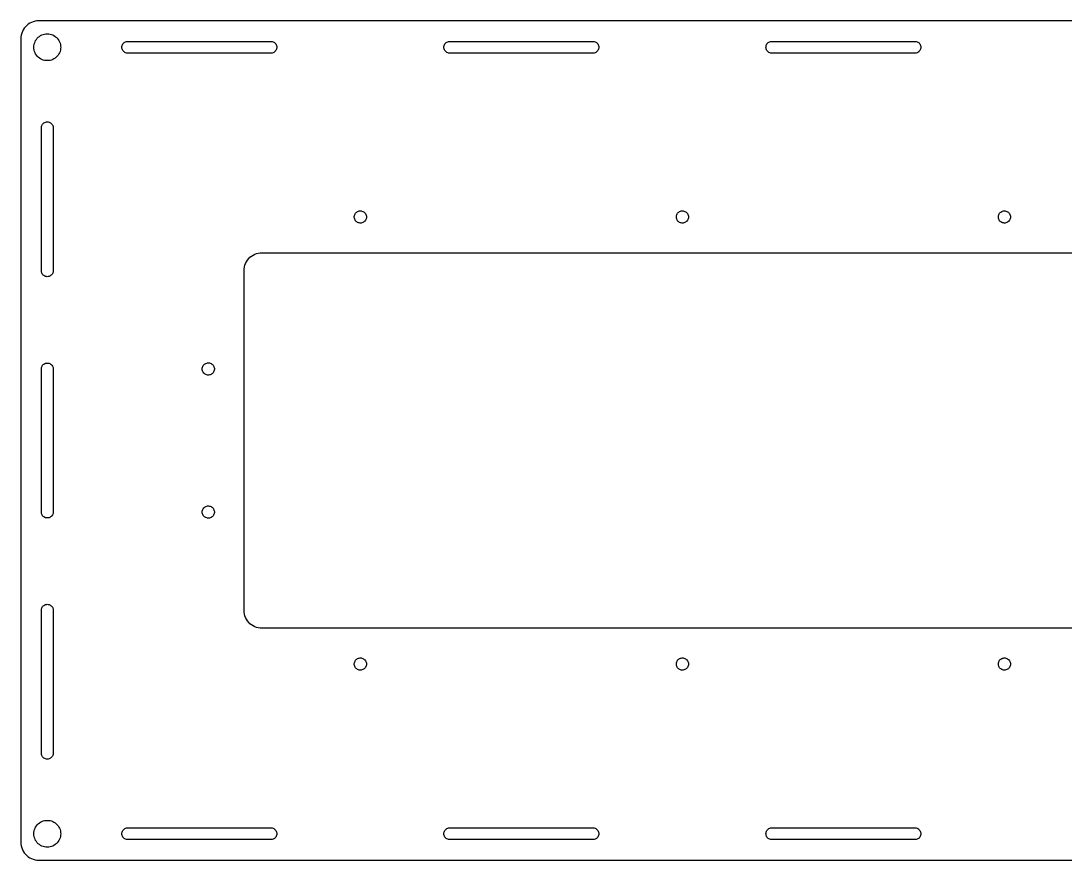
# Model space of a CAD drawing. Header units: metres. Extents: x -320 to 320, y -117 to 117.
# Drawn here: x -319.9 to -28, y -117.3 to 117.3 of the extents above; entities that cross this region are included whole.
import ezdxf

# ---------------------------------------------------------------- set-up
doc = ezdxf.new("R2010")
doc.units = ezdxf.units.M

msp = doc.modelspace()

# ---------------------------------------------------------------- linework, layer by layer
for p, q in [((-316.909, 116.893), (-317.375, 116.655)), ((-316.42, 117.08), (-316.909, 116.893)), ((-315.915, 117.216), (-316.42, 117.08)), ((-315.398, 117.298), (-315.915, 117.216)), ((-314.875, 117.325), (-315.398, 117.298)), ((314.875, 117.325), (-314.875, 117.325)), ((-319.63, 113.87), (-319.766, 113.365)), ((-319.443, 114.359), (-319.63, 113.87)), ((-319.205, 114.825), (-319.443, 114.359)), ((-318.92, 115.264), (-319.205, 114.825)), ((-318.591, 115.671), (-318.92, 115.264)), ((-318.221, 116.041), (-318.591, 115.671)), ((-317.814, 116.37), (-318.221, 116.041)), ((-317.375, 116.655), (-317.814, 116.37)), ((-319.848, 112.848), (-319.875, 112.325)), ((-319.875, 112.325), (-319.875, -112.325)), ((-319.766, 113.365), (-319.848, 112.848)), ((-316.168, 110.73), (-316.066, 111.109)), ((-316.066, 111.109), (-315.926, 111.475)), ((-315.926, 111.475), (-315.748, 111.825)), ((-315.748, 111.825), (-315.534, 112.154)), ((-315.534, 112.154), (-315.287, 112.459)), ((-315.287, 112.459), (-315.009, 112.737)), ((-315.009, 112.737), (-314.704, 112.984)), ((-314.704, 112.984), (-314.375, 113.198)), ((-314.375, 113.198), (-314.025, 113.376)), ((-314.025, 113.376), (-313.659, 113.516)), ((-313.659, 113.516), (-313.28, 113.618)), ((-313.28, 113.618), (-312.892, 113.679)), ((-312.892, 113.679), (-312.5, 113.7)), ((-312.5, 113.7), (-312.108, 113.679)), ((-312.108, 113.679), (-311.72, 113.618)), ((-311.72, 113.618), (-311.341, 113.516)), ((-311.341, 113.516), (-310.975, 113.376)), ((-310.975, 113.376), (-310.625, 113.198)), ((-310.625, 113.198), (-310.296, 112.984)), ((-310.296, 112.984), (-309.991, 112.737)), ((-309.991, 112.737), (-309.713, 112.459)), ((-309.713, 112.459), (-309.466, 112.154)), ((-309.466, 112.154), (-309.252, 111.825)), ((-309.252, 111.825), (-309.074, 111.475)), ((-309.074, 111.475), (-308.934, 111.109)), ((-308.934, 111.109), (-308.832, 110.73)), ((-291.363, 110.879), (-291.21, 111.072)), ((-291.21, 111.072), (-291.029, 111.24)), ((-291.029, 111.24), (-290.825, 111.379)), ((-290.825, 111.379), (-290.603, 111.486)), ((-290.603, 111.486), (-290.367, 111.559)), ((-290.367, 111.559), (-290.123, 111.595)), ((-290.123, 111.595), (-249.877, 111.595)), ((-249.877, 111.595), (-249.633, 111.559)), ((-249.633, 111.559), (-249.397, 111.486)), ((-249.397, 111.486), (-249.175, 111.379)), ((-249.175, 111.379), (-248.971, 111.24)), ((-248.971, 111.24), (-248.79, 111.072)), ((-248.79, 111.072), (-248.637, 110.879)), ((-201.363, 110.879), (-201.21, 111.072)), ((-201.21, 111.072), (-201.029, 111.24)), ((-201.029, 111.24), (-200.825, 111.379)), ((-200.825, 111.379), (-200.603, 111.486)), ((-200.603, 111.486), (-200.367, 111.559)), ((-200.367, 111.559), (-200.123, 111.595)), ((-200.123, 111.595), (-159.877, 111.595)), ((-159.877, 111.595), (-159.633, 111.559)), ((-159.633, 111.559), (-159.397, 111.486)), ((-159.397, 111.486), (-159.175, 111.379)), ((-159.175, 111.379), (-158.971, 111.24)), ((-158.971, 111.24), (-158.79, 111.072)), ((-158.79, 111.072), (-158.637, 110.879)), ((-111.363, 110.879), (-111.21, 111.072)), ((-111.21, 111.072), (-111.029, 111.24)), ((-111.029, 111.24), (-110.825, 111.379)), ((-110.825, 111.379), (-110.603, 111.486)), ((-110.603, 111.486), (-110.367, 111.559)), ((-110.367, 111.559), (-110.123, 111.595)), ((-110.123, 111.595), (-69.8767, 111.595)), ((-69.8767, 111.595), (-69.6328, 111.559)), ((-69.6328, 111.559), (-69.3972, 111.486)), ((-69.3972, 111.486), (-69.175, 111.379)), ((-69.175, 111.379), (-68.9712, 111.24)), ((-68.9712, 111.24), (-68.7905, 111.072)), ((-68.7905, 111.072), (-68.6367, 110.879)), ((-316.25, 109.95), (-316.229, 110.342)), ((-316.229, 109.558), (-316.25, 109.95)), ((-316.229, 110.342), (-316.168, 110.73)), ((-316.168, 109.17), (-316.229, 109.558)), ((-316.066, 108.791), (-316.168, 109.17)), ((-315.926, 108.425), (-316.066, 108.791)), ((-315.748, 108.075), (-315.926, 108.425)), ((-315.534, 107.746), (-315.748, 108.075)), ((-309.252, 108.075), (-309.466, 107.746)), ((-309.074, 108.425), (-309.252, 108.075)), ((-308.934, 108.791), (-309.074, 108.425)), ((-308.832, 109.17), (-308.934, 108.791)), ((-308.832, 110.73), (-308.771, 110.342)), ((-308.771, 109.558), (-308.832, 109.17)), ((-308.771, 110.342), (-308.75, 109.95)), ((-308.75, 109.95), (-308.771, 109.558)), ((-291.65, 109.95), (-291.632, 110.196)), ((-291.632, 109.704), (-291.65, 109.95)), ((-291.632, 110.196), (-291.577, 110.436)), ((-291.577, 109.464), (-291.632, 109.704)), ((-291.577, 110.436), (-291.487, 110.666)), ((-291.487, 109.234), (-291.577, 109.464)), ((-291.487, 110.666), (-291.363, 110.879)), ((-291.363, 109.021), (-291.487, 109.234)), ((-291.21, 108.828), (-291.363, 109.021)), ((-291.029, 108.66), (-291.21, 108.828)), ((-290.825, 108.521), (-291.029, 108.66)), ((-290.603, 108.414), (-290.825, 108.521)), ((-290.367, 108.341), (-290.603, 108.414)), ((-290.123, 108.305), (-290.367, 108.341)), ((-249.877, 108.305), (-290.123, 108.305)), ((-249.633, 108.341), (-249.877, 108.305)), ((-249.397, 108.414), (-249.633, 108.341)), ((-249.175, 108.521), (-249.397, 108.414)), ((-248.971, 108.66), (-249.175, 108.521)), ((-248.79, 108.828), (-248.971, 108.66)), ((-248.637, 109.021), (-248.79, 108.828)), ((-248.637, 110.879), (-248.513, 110.666)), ((-248.513, 109.234), (-248.637, 109.021)), ((-248.513, 110.666), (-248.423, 110.436)), ((-248.423, 109.464), (-248.513, 109.234)), ((-248.423, 110.436), (-248.368, 110.196)), ((-248.368, 109.704), (-248.423, 109.464)), ((-248.368, 110.196), (-248.35, 109.95)), ((-248.35, 109.95), (-248.368, 109.704)), ((-201.65, 109.95), (-201.632, 110.196)), ((-201.632, 109.704), (-201.65, 109.95)), ((-201.632, 110.196), (-201.577, 110.436)), ((-201.577, 109.464), (-201.632, 109.704)), ((-201.577, 110.436), (-201.487, 110.666)), ((-201.487, 109.234), (-201.577, 109.464)), ((-201.487, 110.666), (-201.363, 110.879)), ((-201.363, 109.021), (-201.487, 109.234)), ((-201.21, 108.828), (-201.363, 109.021)), ((-201.029, 108.66), (-201.21, 108.828)), ((-200.825, 108.521), (-201.029, 108.66)), ((-200.603, 108.414), (-200.825, 108.521)), ((-200.367, 108.341), (-200.603, 108.414)), ((-200.123, 108.305), (-200.367, 108.341)), ((-159.877, 108.305), (-200.123, 108.305)), ((-159.633, 108.341), (-159.877, 108.305)), ((-159.397, 108.414), (-159.633, 108.341)), ((-159.175, 108.521), (-159.397, 108.414)), ((-158.971, 108.66), (-159.175, 108.521)), ((-158.79, 108.828), (-158.971, 108.66)), ((-158.637, 109.021), (-158.79, 108.828)), ((-158.637, 110.879), (-158.513, 110.666)), ((-158.513, 109.234), (-158.637, 109.021)), ((-158.513, 110.666), (-158.423, 110.436)), ((-158.423, 109.464), (-158.513, 109.234)), ((-158.423, 110.436), (-158.368, 110.196)), ((-158.368, 109.704), (-158.423, 109.464)), ((-158.368, 110.196), (-158.35, 109.95)), ((-158.35, 109.95), (-158.368, 109.704)), ((-111.65, 109.95), (-111.632, 110.196)), ((-111.632, 109.704), (-111.65, 109.95)), ((-111.632, 110.196), (-111.577, 110.436)), ((-111.577, 109.464), (-111.632, 109.704)), ((-111.577, 110.436), (-111.487, 110.666)), ((-111.487, 109.234), (-111.577, 109.464)), ((-111.487, 110.666), (-111.363, 110.879)), ((-111.363, 109.021), (-111.487, 109.234)), ((-111.21, 108.828), (-111.363, 109.021)), ((-111.029, 108.66), (-111.21, 108.828)), ((-110.825, 108.521), (-111.029, 108.66)), ((-110.603, 108.414), (-110.825, 108.521)), ((-110.367, 108.341), (-110.603, 108.414)), ((-110.123, 108.305), (-110.367, 108.341)), ((-69.8767, 108.305), (-110.123, 108.305)), ((-69.6328, 108.341), (-69.8767, 108.305)), ((-69.3972, 108.414), (-69.6328, 108.341)), ((-69.175, 108.521), (-69.3972, 108.414)), ((-68.9712, 108.66), (-69.175, 108.521)), ((-68.7905, 108.828), (-68.9712, 108.66)), ((-68.6367, 109.021), (-68.7905, 108.828)), ((-68.6367, 110.879), (-68.5134, 110.666)), ((-68.5134, 109.234), (-68.6367, 109.021)), ((-68.5134, 110.666), (-68.4233, 110.436)), ((-68.4233, 109.464), (-68.5134, 109.234)), ((-68.4233, 110.436), (-68.3684, 110.196)), ((-68.3684, 109.704), (-68.4233, 109.464)), ((-68.3684, 110.196), (-68.35, 109.95)), ((-68.35, 109.95), (-68.3684, 109.704)), ((-315.287, 107.441), (-315.534, 107.746)), ((-315.009, 107.163), (-315.287, 107.441)), ((-314.704, 106.916), (-315.009, 107.163)), ((-314.375, 106.702), (-314.704, 106.916)), ((-314.025, 106.524), (-314.375, 106.702)), ((-313.659, 106.384), (-314.025, 106.524)), ((-313.28, 106.282), (-313.659, 106.384)), ((-312.892, 106.221), (-313.28, 106.282)), ((-312.5, 106.2), (-312.892, 106.221)), ((-312.108, 106.221), (-312.5, 106.2)), ((-311.72, 106.282), (-312.108, 106.221)), ((-311.341, 106.384), (-311.72, 106.282)), ((-310.975, 106.524), (-311.341, 106.384)), ((-310.625, 106.702), (-310.975, 106.524)), ((-310.296, 106.916), (-310.625, 106.702)), ((-309.991, 107.163), (-310.296, 106.916)), ((-309.713, 107.441), (-309.991, 107.163)), ((-309.466, 107.746), (-309.713, 107.441)), ((-314.145, 87.5733), (-314.109, 87.8172)), ((-314.145, 47.3267), (-314.145, 87.5733)), ((-314.109, 87.8172), (-314.036, 88.0528)), ((-314.036, 88.0528), (-313.929, 88.275)), ((-313.929, 88.275), (-313.79, 88.4788)), ((-313.79, 88.4788), (-313.622, 88.6595)), ((-313.622, 88.6595), (-313.429, 88.8133)), ((-313.429, 88.8133), (-313.216, 88.9366)), ((-313.216, 88.9366), (-312.986, 89.0267)), ((-312.986, 89.0267), (-312.746, 89.0816)), ((-312.746, 89.0816), (-312.5, 89.1)), ((-312.5, 89.1), (-312.254, 89.0816)), ((-312.254, 89.0816), (-312.014, 89.0267)), ((-312.014, 89.0267), (-311.784, 88.9366)), ((-311.784, 88.9366), (-311.571, 88.8133)), ((-311.571, 88.8133), (-311.378, 88.6595)), ((-311.378, 88.6595), (-311.21, 88.4788)), ((-311.21, 88.4788), (-311.071, 88.275)), ((-311.071, 88.275), (-310.964, 88.0528)), ((-310.964, 88.0528), (-310.891, 87.8172)), ((-310.891, 87.8172), (-310.855, 87.5733)), ((-310.855, 87.5733), (-310.855, 47.3267)), ((-226.695, 62.6241), (-226.659, 62.8696)), ((-226.695, 62.3759), (-226.695, 62.6241)), ((-226.659, 62.1304), (-226.695, 62.3759)), ((-226.659, 62.8696), (-226.588, 63.1073)), ((-226.588, 61.8927), (-226.659, 62.1304)), ((-226.588, 63.1073), (-226.482, 63.332)), ((-226.482, 61.668), (-226.588, 61.8927)), ((-226.482, 63.332), (-226.346, 63.539)), ((-226.346, 61.461), (-226.482, 61.668)), ((-226.346, 63.539), (-226.18, 63.7238)), ((-226.18, 61.2762), (-226.346, 61.461)), ((-226.18, 63.7238), (-225.989, 63.8826)), ((-225.989, 63.8826), (-225.777, 64.0119)), ((-225.777, 64.0119), (-225.549, 64.1089)), ((-225.549, 64.1089), (-225.309, 64.1717)), ((-225.309, 64.1717), (-225.062, 64.1989)), ((-225.062, 64.1989), (-224.814, 64.1898)), ((-224.814, 64.1898), (-224.57, 64.1447)), ((-224.57, 64.1447), (-224.335, 64.0646)), ((-224.335, 64.0646), (-224.114, 63.9511)), ((-224.114, 63.9511), (-223.913, 63.8067)), ((-223.913, 63.8067), (-223.734, 63.6344)), ((-223.734, 61.3656), (-223.913, 61.1933)), ((-223.734, 63.6344), (-223.582, 63.438)), ((-223.582, 61.562), (-223.734, 61.3656)), ((-223.582, 63.438), (-223.461, 63.2216)), ((-223.461, 61.7784), (-223.582, 61.562)), ((-223.461, 63.2216), (-223.372, 62.9898)), ((-223.372, 62.0102), (-223.461, 61.7784)), ((-223.372, 62.9898), (-223.318, 62.7475)), ((-223.318, 62.2525), (-223.372, 62.0102)), ((-223.318, 62.7475), (-223.3, 62.5)), ((-223.3, 62.5), (-223.318, 62.2525)), ((-136.695, 62.6241), (-136.659, 62.8696)), ((-136.695, 62.3759), (-136.695, 62.6241)), ((-136.659, 62.1304), (-136.695, 62.3759)), ((-136.659, 62.8696), (-136.588, 63.1073)), ((-136.588, 61.8927), (-136.659, 62.1304)), ((-136.588, 63.1073), (-136.482, 63.332)), ((-136.482, 61.668), (-136.588, 61.8927)), ((-136.482, 63.332), (-136.346, 63.539)), ((-136.346, 61.461), (-136.482, 61.668)), ((-136.346, 63.539), (-136.18, 63.7238)), ((-136.18, 61.2762), (-136.346, 61.461)), ((-136.18, 63.7238), (-135.989, 63.8826)), ((-135.989, 63.8826), (-135.777, 64.0119)), ((-135.777, 64.0119), (-135.549, 64.1089)), ((-135.549, 64.1089), (-135.309, 64.1717)), ((-135.309, 64.1717), (-135.062, 64.1989)), ((-135.062, 64.1989), (-134.814, 64.1898)), ((-134.814, 64.1898), (-134.57, 64.1447)), ((-134.57, 64.1447), (-134.335, 64.0646)), ((-134.335, 64.0646), (-134.114, 63.9511)), ((-134.114, 63.9511), (-133.913, 63.8067)), ((-133.913, 63.8067), (-133.734, 63.6344)), ((-133.734, 61.3656), (-133.913, 61.1933)), ((-133.734, 63.6344), (-133.582, 63.438)), ((-133.582, 61.562), (-133.734, 61.3656)), ((-133.582, 63.438), (-133.461, 63.2216)), ((-133.461, 61.7784), (-133.582, 61.562)), ((-133.461, 63.2216), (-133.372, 62.9898)), ((-133.372, 62.0102), (-133.461, 61.7784)), ((-133.372, 62.9898), (-133.318, 62.7475)), ((-133.318, 62.2525), (-133.372, 62.0102)), ((-133.318, 62.7475), (-133.3, 62.5)), ((-133.3, 62.5), (-133.318, 62.2525)), ((-46.6955, 62.6241), (-46.6593, 62.8696)), ((-46.6955, 62.3759), (-46.6955, 62.6241)), ((-46.6593, 62.1304), (-46.6955, 62.3759)), ((-46.6593, 62.8696), (-46.5878, 63.1073)), ((-46.5878, 61.8927), (-46.6593, 62.1304)), ((-46.5878, 63.1073), (-46.4825, 63.332)), ((-46.4825, 61.668), (-46.5878, 61.8927)), ((-46.4825, 63.332), (-46.3455, 63.539)), ((-46.3455, 61.461), (-46.4825, 61.668)), ((-46.3455, 63.539), (-46.1799, 63.7238)), ((-46.1799, 61.2762), (-46.3455, 61.461)), ((-46.1799, 63.7238), (-45.9892, 63.8826)), ((-45.9892, 63.8826), (-45.7773, 64.0119)), ((-45.7773, 64.0119), (-45.5489, 64.1089)), ((-45.5489, 64.1089), (-45.3088, 64.1717)), ((-45.3088, 64.1717), (-45.0621, 64.1989)), ((-45.0621, 64.1989), (-44.8141, 64.1898)), ((-44.8141, 64.1898), (-44.57, 64.1447)), ((-44.57, 64.1447), (-44.3351, 64.0646)), ((-44.3351, 64.0646), (-44.1144, 63.9511)), ((-44.1144, 63.9511), (-43.9126, 63.8067)), ((-43.9126, 63.8067), (-43.7339, 63.6344)), ((-43.7339, 61.3656), (-43.9126, 61.1933)), ((-43.7339, 63.6344), (-43.5822, 63.438)), ((-43.5822, 61.562), (-43.7339, 61.3656)), ((-43.5822, 63.438), (-43.4607, 63.2216)), ((-43.4607, 61.7784), (-43.5822, 61.562)), ((-43.4607, 63.2216), (-43.3721, 62.9898)), ((-43.3721, 62.0102), (-43.4607, 61.7784)), ((-43.3721, 62.9898), (-43.3181, 62.7475)), ((-43.3181, 62.2525), (-43.3721, 62.0102)), ((-43.3181, 62.7475), (-43.3, 62.5)), ((-43.3, 62.5), (-43.3181, 62.2525)), ((-225.989, 61.1174), (-226.18, 61.2762)), ((-225.777, 60.9881), (-225.989, 61.1174)), ((-225.549, 60.8911), (-225.777, 60.9881)), ((-225.309, 60.8283), (-225.549, 60.8911)), ((-225.062, 60.8011), (-225.309, 60.8283)), ((-224.814, 60.8102), (-225.062, 60.8011)), ((-224.57, 60.8553), (-224.814, 60.8102)), ((-224.335, 60.9354), (-224.57, 60.8553)), ((-224.114, 61.0489), (-224.335, 60.9354)), ((-223.913, 61.1933), (-224.114, 61.0489)), ((-135.989, 61.1174), (-136.18, 61.2762)), ((-135.777, 60.9881), (-135.989, 61.1174)), ((-135.549, 60.8911), (-135.777, 60.9881)), ((-135.309, 60.8283), (-135.549, 60.8911)), ((-135.062, 60.8011), (-135.309, 60.8283)), ((-134.814, 60.8102), (-135.062, 60.8011)), ((-134.57, 60.8553), (-134.814, 60.8102)), ((-134.335, 60.9354), (-134.57, 60.8553)), ((-134.114, 61.0489), (-134.335, 60.9354)), ((-133.913, 61.1933), (-134.114, 61.0489)), ((-45.9892, 61.1174), (-46.1799, 61.2762)), ((-45.7773, 60.9881), (-45.9892, 61.1174)), ((-45.5489, 60.8911), (-45.7773, 60.9881)), ((-45.3088, 60.8283), (-45.5489, 60.8911)), ((-45.0621, 60.8011), (-45.3088, 60.8283)), ((-44.8141, 60.8102), (-45.0621, 60.8011)), ((-44.57, 60.8553), (-44.8141, 60.8102)), ((-44.3351, 60.9354), (-44.57, 60.8553)), ((-44.1144, 61.0489), (-44.3351, 60.9354)), ((-43.9126, 61.1933), (-44.1144, 61.0489)), ((-257.068, 49.5337), (-256.83, 50)), ((-256.83, 50), (-256.545, 50.4389)), ((-256.545, 50.4389), (-256.216, 50.8457)), ((-256.216, 50.8457), (-255.846, 51.2157)), ((-255.846, 51.2157), (-255.439, 51.5451)), ((-255.439, 51.5451), (-255, 51.8301)), ((-255, 51.8301), (-254.534, 52.0677)), ((-254.534, 52.0677), (-254.045, 52.2553)), ((-254.045, 52.2553), (-253.54, 52.3907)), ((-253.54, 52.3907), (-253.023, 52.4726)), ((-253.023, 52.4726), (-252.5, 52.5)), ((-252.5, 52.5), (252.5, 52.5)), ((-314.109, 47.0828), (-314.145, 47.3267)), ((-314.036, 46.8472), (-314.109, 47.0828)), ((-313.929, 46.625), (-314.036, 46.8472)), ((-310.964, 46.8472), (-311.071, 46.625)), ((-310.891, 47.0828), (-310.964, 46.8472)), ((-310.855, 47.3267), (-310.891, 47.0828)), ((-257.5, 47.5), (-257.473, 48.0226)), ((-257.5, -47.5), (-257.5, 47.5)), ((-257.473, 48.0226), (-257.391, 48.5396)), ((-257.391, 48.5396), (-257.255, 49.0451)), ((-257.255, 49.0451), (-257.068, 49.5337)), ((-313.79, 46.4212), (-313.929, 46.625)), ((-313.622, 46.2405), (-313.79, 46.4212)), ((-313.429, 46.0867), (-313.622, 46.2405)), ((-313.216, 45.9634), (-313.429, 46.0867)), ((-312.986, 45.8733), (-313.216, 45.9634)), ((-312.746, 45.8184), (-312.986, 45.8733)), ((-312.5, 45.8), (-312.746, 45.8184)), ((-312.254, 45.8184), (-312.5, 45.8)), ((-312.014, 45.8733), (-312.254, 45.8184)), ((-311.784, 45.9634), (-312.014, 45.8733)), ((-311.571, 46.0867), (-311.784, 45.9634)), ((-311.378, 46.2405), (-311.571, 46.0867)), ((-311.21, 46.4212), (-311.378, 46.2405)), ((-311.071, 46.625), (-311.21, 46.4212)), ((-314.109, 20.3672), (-314.036, 20.6028)), ((-314.036, 20.6028), (-313.929, 20.825)), ((-313.929, 20.825), (-313.79, 21.0287)), ((-313.79, 21.0287), (-313.622, 21.2095)), ((-313.622, 21.2095), (-313.429, 21.3633)), ((-313.429, 21.3633), (-313.216, 21.4866)), ((-313.216, 21.4866), (-312.986, 21.5767)), ((-312.986, 21.5767), (-312.746, 21.6316)), ((-312.746, 21.6316), (-312.5, 21.65)), ((-312.5, 21.65), (-312.254, 21.6316)), ((-312.254, 21.6316), (-312.014, 21.5767)), ((-312.014, 21.5767), (-311.784, 21.4866)), ((-311.784, 21.4866), (-311.571, 21.3633)), ((-311.571, 21.3633), (-311.378, 21.2095)), ((-311.378, 21.2095), (-311.21, 21.0287)), ((-311.21, 21.0287), (-311.071, 20.825)), ((-311.071, 20.825), (-310.964, 20.6028)), ((-310.964, 20.6028), (-310.891, 20.3672)), ((-269.182, 20.2475), (-269.128, 20.4898)), ((-269.128, 20.4898), (-269.039, 20.7216)), ((-269.039, 20.7216), (-268.918, 20.938)), ((-268.918, 20.938), (-268.766, 21.1344)), ((-268.766, 21.1344), (-268.587, 21.3067)), ((-268.587, 21.3067), (-268.386, 21.4511)), ((-268.386, 21.4511), (-268.165, 21.5646)), ((-268.165, 21.5646), (-267.93, 21.6447)), ((-267.93, 21.6447), (-267.686, 21.6898)), ((-267.686, 21.6898), (-267.438, 21.6989)), ((-267.438, 21.6989), (-267.191, 21.6717)), ((-267.191, 21.6717), (-266.951, 21.6089)), ((-266.951, 21.6089), (-266.723, 21.5119)), ((-266.723, 21.5119), (-266.511, 21.3826)), ((-266.511, 21.3826), (-266.32, 21.2238)), ((-266.32, 21.2238), (-266.154, 21.039)), ((-266.154, 21.039), (-266.018, 20.832)), ((-266.018, 20.832), (-265.912, 20.6073)), ((-265.912, 20.6073), (-265.841, 20.3696)), ((-314.145, 20.1233), (-314.109, 20.3672)), ((-314.145, -20.1233), (-314.145, 20.1233)), ((-310.891, 20.3672), (-310.855, 20.1233)), ((-310.855, 20.1233), (-310.855, -20.1233)), ((-269.2, 20), (-269.182, 20.2475)), ((-269.182, 19.7525), (-269.2, 20)), ((-269.128, 19.5102), (-269.182, 19.7525)), ((-269.039, 19.2784), (-269.128, 19.5102)), ((-268.918, 19.062), (-269.039, 19.2784)), ((-268.766, 18.8656), (-268.918, 19.062)), ((-268.587, 18.6933), (-268.766, 18.8656)), ((-268.386, 18.5489), (-268.587, 18.6933)), ((-268.165, 18.4354), (-268.386, 18.5489)), ((-267.93, 18.3553), (-268.165, 18.4354)), ((-267.686, 18.3102), (-267.93, 18.3553)), ((-267.438, 18.3011), (-267.686, 18.3102)), ((-267.191, 18.3283), (-267.438, 18.3011)), ((-266.951, 18.3911), (-267.191, 18.3283)), ((-266.723, 18.4881), (-266.951, 18.3911)), ((-266.511, 18.6174), (-266.723, 18.4881)), ((-266.32, 18.7762), (-266.511, 18.6174)), ((-266.154, 18.961), (-266.32, 18.7762)), ((-266.018, 19.168), (-266.154, 18.961)), ((-265.912, 19.3927), (-266.018, 19.168)), ((-265.841, 19.6304), (-265.912, 19.3927)), ((-265.841, 20.3696), (-265.805, 20.1241)), ((-265.805, 19.8759), (-265.841, 19.6304)), ((-265.805, 20.1241), (-265.805, 19.8759)), ((-314.109, -20.3672), (-314.145, -20.1233)), ((-314.036, -20.6028), (-314.109, -20.3672)), ((-310.891, -20.3672), (-310.964, -20.6028)), ((-310.855, -20.1233), (-310.891, -20.3672)), ((-269.2, -20), (-269.182, -19.7525)), ((-269.182, -20.2475), (-269.2, -20)), ((-269.182, -19.7525), (-269.128, -19.5102)), ((-269.128, -20.4898), (-269.182, -20.2475)), ((-269.128, -19.5102), (-269.039, -19.2784)), ((-269.039, -19.2784), (-268.918, -19.062)), ((-268.918, -19.062), (-268.766, -18.8656)), ((-268.766, -18.8656), (-268.587, -18.6933)), ((-268.587, -18.6933), (-268.386, -18.5489)), ((-268.386, -18.5489), (-268.165, -18.4354)), ((-268.165, -18.4354), (-267.93, -18.3553)), ((-267.93, -18.3553), (-267.686, -18.3102)), ((-267.686, -18.3102), (-267.438, -18.3011)), ((-267.438, -18.3011), (-267.191, -18.3283)), ((-267.191, -18.3283), (-266.951, -18.3911)), ((-266.951, -18.3911), (-266.723, -18.4881)), ((-266.723, -18.4881), (-266.511, -18.6174)), ((-266.511, -18.6174), (-266.32, -18.7762)), ((-266.32, -18.7762), (-266.154, -18.961)), ((-266.154, -18.961), (-266.018, -19.168)), ((-266.018, -19.168), (-265.912, -19.3927)), ((-265.912, -19.3927), (-265.841, -19.6304)), ((-265.841, -20.3696), (-265.912, -20.6073)), ((-265.841, -19.6304), (-265.805, -19.8759)), ((-265.805, -20.1241), (-265.841, -20.3696)), ((-265.805, -19.8759), (-265.805, -20.1241)), ((-313.929, -20.825), (-314.036, -20.6028)), ((-313.79, -21.0287), (-313.929, -20.825)), ((-313.622, -21.2095), (-313.79, -21.0287)), ((-313.429, -21.3633), (-313.622, -21.2095)), ((-313.216, -21.4866), (-313.429, -21.3633)), ((-312.986, -21.5767), (-313.216, -21.4866)), ((-312.746, -21.6316), (-312.986, -21.5767)), ((-312.5, -21.65), (-312.746, -21.6316)), ((-312.254, -21.6316), (-312.5, -21.65)), ((-312.014, -21.5767), (-312.254, -21.6316)), ((-311.784, -21.4866), (-312.014, -21.5767)), ((-311.571, -21.3633), (-311.784, -21.4866)), ((-311.378, -21.2095), (-311.571, -21.3633)), ((-311.21, -21.0287), (-311.378, -21.2095)), ((-311.071, -20.825), (-311.21, -21.0287)), ((-310.964, -20.6028), (-311.071, -20.825)), ((-269.039, -20.7216), (-269.128, -20.4898)), ((-268.918, -20.938), (-269.039, -20.7216)), ((-268.766, -21.1344), (-268.918, -20.938)), ((-268.587, -21.3067), (-268.766, -21.1344)), ((-268.386, -21.4511), (-268.587, -21.3067)), ((-268.165, -21.5646), (-268.386, -21.4511)), ((-267.93, -21.6447), (-268.165, -21.5646)), ((-267.686, -21.6898), (-267.93, -21.6447)), ((-267.438, -21.6989), (-267.686, -21.6898)), ((-267.191, -21.6717), (-267.438, -21.6989)), ((-266.951, -21.6089), (-267.191, -21.6717)), ((-266.723, -21.5119), (-266.951, -21.6089)), ((-266.511, -21.3826), (-266.723, -21.5119)), ((-266.32, -21.2238), (-266.511, -21.3826)), ((-266.154, -21.039), (-266.32, -21.2238)), ((-266.018, -20.832), (-266.154, -21.039)), ((-265.912, -20.6073), (-266.018, -20.832)), ((-314.036, -46.8472), (-313.929, -46.625)), ((-313.929, -46.625), (-313.79, -46.4212)), ((-313.79, -46.4212), (-313.622, -46.2405)), ((-313.622, -46.2405), (-313.429, -46.0867)), ((-313.429, -46.0867), (-313.216, -45.9634)), ((-313.216, -45.9634), (-312.986, -45.8733)), ((-312.986, -45.8733), (-312.746, -45.8184)), ((-312.746, -45.8184), (-312.5, -45.8)), ((-312.5, -45.8), (-312.254, -45.8184)), ((-312.254, -45.8184), (-312.014, -45.8733)), ((-312.014, -45.8733), (-311.784, -45.9634)), ((-311.784, -45.9634), (-311.571, -46.0867)), ((-311.571, -46.0867), (-311.378, -46.2405)), ((-311.378, -46.2405), (-311.21, -46.4212)), ((-311.21, -46.4212), (-311.071, -46.625)), ((-311.071, -46.625), (-310.964, -46.8472)), ((-314.145, -47.3267), (-314.109, -47.0828)), ((-314.145, -87.5733), (-314.145, -47.3267)), ((-314.109, -47.0828), (-314.036, -46.8472)), ((-310.964, -46.8472), (-310.891, -47.0828)), ((-310.891, -47.0828), (-310.855, -47.3267)), ((-310.855, -47.3267), (-310.855, -87.5733)), ((-257.473, -48.0226), (-257.5, -47.5)), ((-257.391, -48.5396), (-257.473, -48.0226)), ((-257.255, -49.0451), (-257.391, -48.5396)), ((-257.068, -49.5337), (-257.255, -49.0451)), ((-256.83, -50), (-257.068, -49.5337)), ((-256.545, -50.4389), (-256.83, -50)), ((-256.216, -50.8457), (-256.545, -50.4389)), ((-255.846, -51.2157), (-256.216, -50.8457)), ((-255.439, -51.5451), (-255.846, -51.2157)), ((-255, -51.8301), (-255.439, -51.5451)), ((-254.534, -52.0677), (-255, -51.8301)), ((-254.045, -52.2553), (-254.534, -52.0677)), ((-253.54, -52.3907), (-254.045, -52.2553)), ((-253.023, -52.4726), (-253.54, -52.3907)), ((-252.5, -52.5), (-253.023, -52.4726)), ((252.5, -52.5), (-252.5, -52.5)), ((-226.346, -61.461), (-226.18, -61.2762)), ((-226.18, -61.2762), (-225.989, -61.1174)), ((-225.989, -61.1174), (-225.777, -60.9881)), ((-225.777, -60.9881), (-225.549, -60.8911)), ((-225.549, -60.8911), (-225.309, -60.8283)), ((-225.309, -60.8283), (-225.062, -60.8011)), ((-225.062, -60.8011), (-224.814, -60.8102)), ((-224.814, -60.8102), (-224.57, -60.8553)), ((-224.57, -60.8553), (-224.335, -60.9354)), ((-224.335, -60.9354), (-224.114, -61.0489)), ((-224.114, -61.0489), (-223.913, -61.1933)), ((-223.913, -61.1933), (-223.734, -61.3656)), ((-136.346, -61.461), (-136.18, -61.2762)), ((-136.18, -61.2762), (-135.989, -61.1174)), ((-135.989, -61.1174), (-135.777, -60.9881)), ((-135.777, -60.9881), (-135.549, -60.8911)), ((-135.549, -60.8911), (-135.309, -60.8283)), ((-135.309, -60.8283), (-135.062, -60.8011)), ((-135.062, -60.8011), (-134.814, -60.8102)), ((-134.814, -60.8102), (-134.57, -60.8553)), ((-134.57, -60.8553), (-134.335, -60.9354)), ((-134.335, -60.9354), (-134.114, -61.0489)), ((-134.114, -61.0489), (-133.913, -61.1933)), ((-133.913, -61.1933), (-133.734, -61.3656)), ((-46.3455, -61.461), (-46.1799, -61.2762)), ((-46.1799, -61.2762), (-45.9892, -61.1174)), ((-45.9892, -61.1174), (-45.7773, -60.9881)), ((-45.7773, -60.9881), (-45.5489, -60.8911)), ((-45.5489, -60.8911), (-45.3088, -60.8283)), ((-45.3088, -60.8283), (-45.0621, -60.8011)), ((-45.0621, -60.8011), (-44.8141, -60.8102)), ((-44.8141, -60.8102), (-44.57, -60.8553)), ((-44.57, -60.8553), (-44.3351, -60.9354)), ((-44.3351, -60.9354), (-44.1144, -61.0489)), ((-44.1144, -61.0489), (-43.9126, -61.1933)), ((-43.9126, -61.1933), (-43.7339, -61.3656)), ((-226.695, -62.3759), (-226.659, -62.1304)), ((-226.695, -62.6241), (-226.695, -62.3759)), ((-226.659, -62.8696), (-226.695, -62.6241)), ((-226.659, -62.1304), (-226.588, -61.8927)), ((-226.588, -63.1073), (-226.659, -62.8696)), ((-226.588, -61.8927), (-226.482, -61.668)), ((-226.482, -63.332), (-226.588, -63.1073)), ((-226.482, -61.668), (-226.346, -61.461)), ((-226.346, -63.539), (-226.482, -63.332)), ((-226.18, -63.7238), (-226.346, -63.539)), ((-225.989, -63.8826), (-226.18, -63.7238)), ((-225.777, -64.0119), (-225.989, -63.8826)), ((-225.549, -64.1089), (-225.777, -64.0119)), ((-225.309, -64.1717), (-225.549, -64.1089)), ((-225.062, -64.1989), (-225.309, -64.1717)), ((-224.814, -64.1898), (-225.062, -64.1989)), ((-224.57, -64.1447), (-224.814, -64.1898)), ((-224.335, -64.0646), (-224.57, -64.1447)), ((-224.114, -63.9511), (-224.335, -64.0646)), ((-223.913, -63.8067), (-224.114, -63.9511)), ((-223.734, -63.6344), (-223.913, -63.8067)), ((-223.734, -61.3656), (-223.582, -61.562)), ((-223.582, -63.438), (-223.734, -63.6344)), ((-223.582, -61.562), (-223.461, -61.7784)), ((-223.461, -63.2216), (-223.582, -63.438)), ((-223.461, -61.7784), (-223.372, -62.0102)), ((-223.372, -62.9898), (-223.461, -63.2216)), ((-223.372, -62.0102), (-223.318, -62.2525)), ((-223.318, -62.7475), (-223.372, -62.9898)), ((-223.318, -62.2525), (-223.3, -62.5)), ((-223.3, -62.5), (-223.318, -62.7475)), ((-136.695, -62.3759), (-136.659, -62.1304)), ((-136.695, -62.6241), (-136.695, -62.3759)), ((-136.659, -62.8696), (-136.695, -62.6241)), ((-136.659, -62.1304), (-136.588, -61.8927)), ((-136.588, -63.1073), (-136.659, -62.8696)), ((-136.588, -61.8927), (-136.482, -61.668)), ((-136.482, -63.332), (-136.588, -63.1073)), ((-136.482, -61.668), (-136.346, -61.461)), ((-136.346, -63.539), (-136.482, -63.332)), ((-136.18, -63.7238), (-136.346, -63.539)), ((-135.989, -63.8826), (-136.18, -63.7238)), ((-135.777, -64.0119), (-135.989, -63.8826)), ((-135.549, -64.1089), (-135.777, -64.0119)), ((-135.309, -64.1717), (-135.549, -64.1089)), ((-135.062, -64.1989), (-135.309, -64.1717)), ((-134.814, -64.1898), (-135.062, -64.1989)), ((-134.57, -64.1447), (-134.814, -64.1898)), ((-134.335, -64.0646), (-134.57, -64.1447)), ((-134.114, -63.9511), (-134.335, -64.0646)), ((-133.913, -63.8067), (-134.114, -63.9511)), ((-133.734, -63.6344), (-133.913, -63.8067)), ((-133.734, -61.3656), (-133.582, -61.562)), ((-133.582, -63.438), (-133.734, -63.6344)), ((-133.582, -61.562), (-133.461, -61.7784)), ((-133.461, -63.2216), (-133.582, -63.438)), ((-133.461, -61.7784), (-133.372, -62.0102)), ((-133.372, -62.9898), (-133.461, -63.2216)), ((-133.372, -62.0102), (-133.318, -62.2525)), ((-133.318, -62.7475), (-133.372, -62.9898)), ((-133.318, -62.2525), (-133.3, -62.5)), ((-133.3, -62.5), (-133.318, -62.7475)), ((-46.6955, -62.3759), (-46.6593, -62.1304)), ((-46.6955, -62.6241), (-46.6955, -62.3759)), ((-46.6593, -62.8696), (-46.6955, -62.6241)), ((-46.6593, -62.1304), (-46.5878, -61.8927)), ((-46.5878, -63.1073), (-46.6593, -62.8696)), ((-46.5878, -61.8927), (-46.4825, -61.668)), ((-46.4825, -63.332), (-46.5878, -63.1073)), ((-46.4825, -61.668), (-46.3455, -61.461)), ((-46.3455, -63.539), (-46.4825, -63.332)), ((-46.1799, -63.7238), (-46.3455, -63.539)), ((-45.9892, -63.8826), (-46.1799, -63.7238)), ((-45.7773, -64.0119), (-45.9892, -63.8826)), ((-45.5489, -64.1089), (-45.7773, -64.0119)), ((-45.3088, -64.1717), (-45.5489, -64.1089)), ((-45.0621, -64.1989), (-45.3088, -64.1717)), ((-44.8141, -64.1898), (-45.0621, -64.1989)), ((-44.57, -64.1447), (-44.8141, -64.1898)), ((-44.3351, -64.0646), (-44.57, -64.1447)), ((-44.1144, -63.9511), (-44.3351, -64.0646)), ((-43.9126, -63.8067), (-44.1144, -63.9511)), ((-43.7339, -63.6344), (-43.9126, -63.8067)), ((-43.7339, -61.3656), (-43.5822, -61.562)), ((-43.5822, -63.438), (-43.7339, -63.6344)), ((-43.5822, -61.562), (-43.4607, -61.7784)), ((-43.4607, -63.2216), (-43.5822, -63.438)), ((-43.4607, -61.7784), (-43.3721, -62.0102)), ((-43.3721, -62.9898), (-43.4607, -63.2216)), ((-43.3721, -62.0102), (-43.3181, -62.2525)), ((-43.3181, -62.7475), (-43.3721, -62.9898)), ((-43.3181, -62.2525), (-43.3, -62.5)), ((-43.3, -62.5), (-43.3181, -62.7475)), ((-314.109, -87.8172), (-314.145, -87.5733)), ((-314.036, -88.0528), (-314.109, -87.8172)), ((-313.929, -88.275), (-314.036, -88.0528)), ((-313.79, -88.4788), (-313.929, -88.275)), ((-313.622, -88.6595), (-313.79, -88.4788)), ((-313.429, -88.8133), (-313.622, -88.6595)), ((-313.216, -88.9366), (-313.429, -88.8133)), ((-312.986, -89.0267), (-313.216, -88.9366)), ((-312.746, -89.0816), (-312.986, -89.0267)), ((-312.5, -89.1), (-312.746, -89.0816)), ((-312.254, -89.0816), (-312.5, -89.1)), ((-312.014, -89.0267), (-312.254, -89.0816)), ((-311.784, -88.9366), (-312.014, -89.0267)), ((-311.571, -88.8133), (-311.784, -88.9366)), ((-311.378, -88.6595), (-311.571, -88.8133)), ((-311.21, -88.4788), (-311.378, -88.6595)), ((-311.071, -88.275), (-311.21, -88.4788)), ((-310.964, -88.0528), (-311.071, -88.275)), ((-310.891, -87.8172), (-310.964, -88.0528)), ((-310.855, -87.5733), (-310.891, -87.8172)), ((-315.748, -108.075), (-315.534, -107.746)), ((-315.534, -107.746), (-315.287, -107.441)), ((-315.287, -107.441), (-315.009, -107.163)), ((-315.009, -107.163), (-314.704, -106.916)), ((-314.704, -106.916), (-314.375, -106.702)), ((-314.375, -106.702), (-314.025, -106.524)), ((-314.025, -106.524), (-313.659, -106.384)), ((-313.659, -106.384), (-313.28, -106.282)), ((-313.28, -106.282), (-312.892, -106.221)), ((-312.892, -106.221), (-312.5, -106.2)), ((-312.5, -106.2), (-312.108, -106.221)), ((-312.108, -106.221), (-311.72, -106.282)), ((-311.72, -106.282), (-311.341, -106.384)), ((-311.341, -106.384), (-310.975, -106.524)), ((-310.975, -106.524), (-310.625, -106.702)), ((-310.625, -106.702), (-310.296, -106.916)), ((-310.296, -106.916), (-309.991, -107.163)), ((-309.991, -107.163), (-309.713, -107.441)), ((-309.713, -107.441), (-309.466, -107.746)), ((-309.466, -107.746), (-309.252, -108.075)), ((-316.25, -109.95), (-316.229, -109.558)), ((-316.229, -110.342), (-316.25, -109.95)), ((-316.229, -109.558), (-316.168, -109.17)), ((-316.168, -110.73), (-316.229, -110.342)), ((-316.168, -109.17), (-316.066, -108.791)), ((-316.066, -111.109), (-316.168, -110.73)), ((-316.066, -108.791), (-315.926, -108.425)), ((-315.926, -108.425), (-315.748, -108.075)), ((-309.252, -108.075), (-309.074, -108.425)), ((-309.074, -108.425), (-308.934, -108.791)), ((-308.934, -108.791), (-308.832, -109.17)), ((-308.832, -110.73), (-308.934, -111.109)), ((-308.832, -109.17), (-308.771, -109.558)), ((-308.771, -110.342), (-308.832, -110.73)), ((-308.771, -109.558), (-308.75, -109.95)), ((-308.75, -109.95), (-308.771, -110.342)), ((-291.65, -109.95), (-291.632, -109.704)), ((-291.632, -110.196), (-291.65, -109.95)), ((-291.632, -109.704), (-291.577, -109.464)), ((-291.577, -110.436), (-291.632, -110.196)), ((-291.577, -109.464), (-291.487, -109.234)), ((-291.487, -110.666), (-291.577, -110.436)), ((-291.487, -109.234), (-291.363, -109.021)), ((-291.363, -110.879), (-291.487, -110.666)), ((-291.363, -109.021), (-291.21, -108.828)), ((-291.21, -111.072), (-291.363, -110.879)), ((-291.21, -108.828), (-291.029, -108.66)), ((-291.029, -108.66), (-290.825, -108.521)), ((-290.825, -108.521), (-290.603, -108.414)), ((-290.603, -108.414), (-290.367, -108.341)), ((-290.367, -108.341), (-290.123, -108.305)), ((-290.123, -108.305), (-249.877, -108.305)), ((-249.877, -108.305), (-249.633, -108.341)), ((-249.633, -108.341), (-249.397, -108.414)), ((-249.397, -108.414), (-249.175, -108.521)), ((-249.175, -108.521), (-248.971, -108.66)), ((-248.971, -108.66), (-248.79, -108.828)), ((-248.79, -108.828), (-248.637, -109.021)), ((-248.637, -110.879), (-248.79, -111.072)), ((-248.637, -109.021), (-248.513, -109.234)), ((-248.513, -110.666), (-248.637, -110.879)), ((-248.513, -109.234), (-248.423, -109.464)), ((-248.423, -110.436), (-248.513, -110.666)), ((-248.423, -109.464), (-248.368, -109.704)), ((-248.368, -110.196), (-248.423, -110.436)), ((-248.368, -109.704), (-248.35, -109.95)), ((-248.35, -109.95), (-248.368, -110.196)), ((-201.65, -109.95), (-201.632, -109.704)), ((-201.632, -110.196), (-201.65, -109.95)), ((-201.632, -109.704), (-201.577, -109.464)), ((-201.577, -110.436), (-201.632, -110.196)), ((-201.577, -109.464), (-201.487, -109.234)), ((-201.487, -110.666), (-201.577, -110.436)), ((-201.487, -109.234), (-201.363, -109.021)), ((-201.363, -110.879), (-201.487, -110.666)), ((-201.363, -109.021), (-201.21, -108.828)), ((-201.21, -111.072), (-201.363, -110.879)), ((-201.21, -108.828), (-201.029, -108.66)), ((-201.029, -108.66), (-200.825, -108.521)), ((-200.825, -108.521), (-200.603, -108.414)), ((-200.603, -108.414), (-200.367, -108.341)), ((-200.367, -108.341), (-200.123, -108.305)), ((-200.123, -108.305), (-159.877, -108.305)), ((-159.877, -108.305), (-159.633, -108.341)), ((-159.633, -108.341), (-159.397, -108.414)), ((-159.397, -108.414), (-159.175, -108.521)), ((-159.175, -108.521), (-158.971, -108.66)), ((-158.971, -108.66), (-158.79, -108.828)), ((-158.79, -108.828), (-158.637, -109.021)), ((-158.637, -110.879), (-158.79, -111.072)), ((-158.637, -109.021), (-158.513, -109.234)), ((-158.513, -110.666), (-158.637, -110.879)), ((-158.513, -109.234), (-158.423, -109.464)), ((-158.423, -110.436), (-158.513, -110.666)), ((-158.423, -109.464), (-158.368, -109.704)), ((-158.368, -110.196), (-158.423, -110.436)), ((-158.368, -109.704), (-158.35, -109.95)), ((-158.35, -109.95), (-158.368, -110.196)), ((-111.65, -109.95), (-111.632, -109.704)), ((-111.632, -110.196), (-111.65, -109.95)), ((-111.632, -109.704), (-111.577, -109.464)), ((-111.577, -110.436), (-111.632, -110.196)), ((-111.577, -109.464), (-111.487, -109.234)), ((-111.487, -110.666), (-111.577, -110.436)), ((-111.487, -109.234), (-111.363, -109.021)), ((-111.363, -110.879), (-111.487, -110.666)), ((-111.363, -109.021), (-111.21, -108.828)), ((-111.21, -111.072), (-111.363, -110.879)), ((-111.21, -108.828), (-111.029, -108.66)), ((-111.029, -108.66), (-110.825, -108.521)), ((-110.825, -108.521), (-110.603, -108.414)), ((-110.603, -108.414), (-110.367, -108.341)), ((-110.367, -108.341), (-110.123, -108.305)), ((-110.123, -108.305), (-69.8767, -108.305)), ((-69.8767, -108.305), (-69.6328, -108.341)), ((-69.6328, -108.341), (-69.3972, -108.414)), ((-69.3972, -108.414), (-69.175, -108.521)), ((-69.175, -108.521), (-68.9712, -108.66)), ((-68.9712, -108.66), (-68.7905, -108.828)), ((-68.7905, -108.828), (-68.6367, -109.021)), ((-68.6367, -110.879), (-68.7905, -111.072)), ((-68.6367, -109.021), (-68.5134, -109.234)), ((-68.5134, -110.666), (-68.6367, -110.879)), ((-68.5134, -109.234), (-68.4233, -109.464)), ((-68.4233, -110.436), (-68.5134, -110.666)), ((-68.4233, -109.464), (-68.3684, -109.704)), ((-68.3684, -110.196), (-68.4233, -110.436)), ((-68.3684, -109.704), (-68.35, -109.95)), ((-68.35, -109.95), (-68.3684, -110.196)), ((-319.875, -112.325), (-319.848, -112.848)), ((-319.848, -112.848), (-319.766, -113.365)), ((-319.766, -113.365), (-319.63, -113.87)), ((-315.926, -111.475), (-316.066, -111.109)), ((-315.748, -111.825), (-315.926, -111.475)), ((-315.534, -112.154), (-315.748, -111.825)), ((-315.287, -112.459), (-315.534, -112.154)), ((-315.009, -112.737), (-315.287, -112.459)), ((-314.704, -112.984), (-315.009, -112.737)), ((-314.375, -113.198), (-314.704, -112.984)), ((-314.025, -113.376), (-314.375, -113.198)), ((-313.659, -113.516), (-314.025, -113.376)), ((-313.28, -113.618), (-313.659, -113.516)), ((-312.892, -113.679), (-313.28, -113.618)), ((-312.5, -113.7), (-312.892, -113.679)), ((-312.108, -113.679), (-312.5, -113.7)), ((-311.72, -113.618), (-312.108, -113.679)), ((-311.341, -113.516), (-311.72, -113.618)), ((-310.975, -113.376), (-311.341, -113.516)), ((-310.625, -113.198), (-310.975, -113.376)), ((-310.296, -112.984), (-310.625, -113.198)), ((-309.991, -112.737), (-310.296, -112.984)), ((-309.713, -112.459), (-309.991, -112.737)), ((-309.466, -112.154), (-309.713, -112.459)), ((-309.252, -111.825), (-309.466, -112.154)), ((-309.074, -111.475), (-309.252, -111.825)), ((-308.934, -111.109), (-309.074, -111.475)), ((-291.029, -111.24), (-291.21, -111.072)), ((-290.825, -111.379), (-291.029, -111.24)), ((-290.603, -111.486), (-290.825, -111.379)), ((-290.367, -111.559), (-290.603, -111.486)), ((-290.123, -111.595), (-290.367, -111.559)), ((-249.877, -111.595), (-290.123, -111.595)), ((-249.633, -111.559), (-249.877, -111.595)), ((-249.397, -111.486), (-249.633, -111.559)), ((-249.175, -111.379), (-249.397, -111.486)), ((-248.971, -111.24), (-249.175, -111.379)), ((-248.79, -111.072), (-248.971, -111.24)), ((-201.029, -111.24), (-201.21, -111.072)), ((-200.825, -111.379), (-201.029, -111.24)), ((-200.603, -111.486), (-200.825, -111.379)), ((-200.367, -111.559), (-200.603, -111.486)), ((-200.123, -111.595), (-200.367, -111.559)), ((-159.877, -111.595), (-200.123, -111.595)), ((-159.633, -111.559), (-159.877, -111.595)), ((-159.397, -111.486), (-159.633, -111.559)), ((-159.175, -111.379), (-159.397, -111.486)), ((-158.971, -111.24), (-159.175, -111.379)), ((-158.79, -111.072), (-158.971, -111.24)), ((-111.029, -111.24), (-111.21, -111.072)), ((-110.825, -111.379), (-111.029, -111.24)), ((-110.603, -111.486), (-110.825, -111.379)), ((-110.367, -111.559), (-110.603, -111.486)), ((-110.123, -111.595), (-110.367, -111.559)), ((-69.8767, -111.595), (-110.123, -111.595)), ((-69.6328, -111.559), (-69.8767, -111.595)), ((-69.3972, -111.486), (-69.6328, -111.559)), ((-69.175, -111.379), (-69.3972, -111.486)), ((-68.9712, -111.24), (-69.175, -111.379)), ((-68.7905, -111.072), (-68.9712, -111.24)), ((-319.63, -113.87), (-319.443, -114.359)), ((-319.443, -114.359), (-319.205, -114.825)), ((-319.205, -114.825), (-318.92, -115.264)), ((-318.92, -115.264), (-318.591, -115.671)), ((-318.591, -115.671), (-318.221, -116.041)), ((-318.221, -116.041), (-317.814, -116.37)), ((-317.814, -116.37), (-317.375, -116.655)), ((-317.375, -116.655), (-316.909, -116.893)), ((-316.909, -116.893), (-316.42, -117.08)), ((-316.42, -117.08), (-315.915, -117.216)), ((-315.915, -117.216), (-315.398, -117.298)), ((-315.398, -117.298), (-314.875, -117.325)), ((-314.875, -117.325), (314.875, -117.325))]:
    msp.add_line(p, q)

doc.saveas('drawing.dxf')
